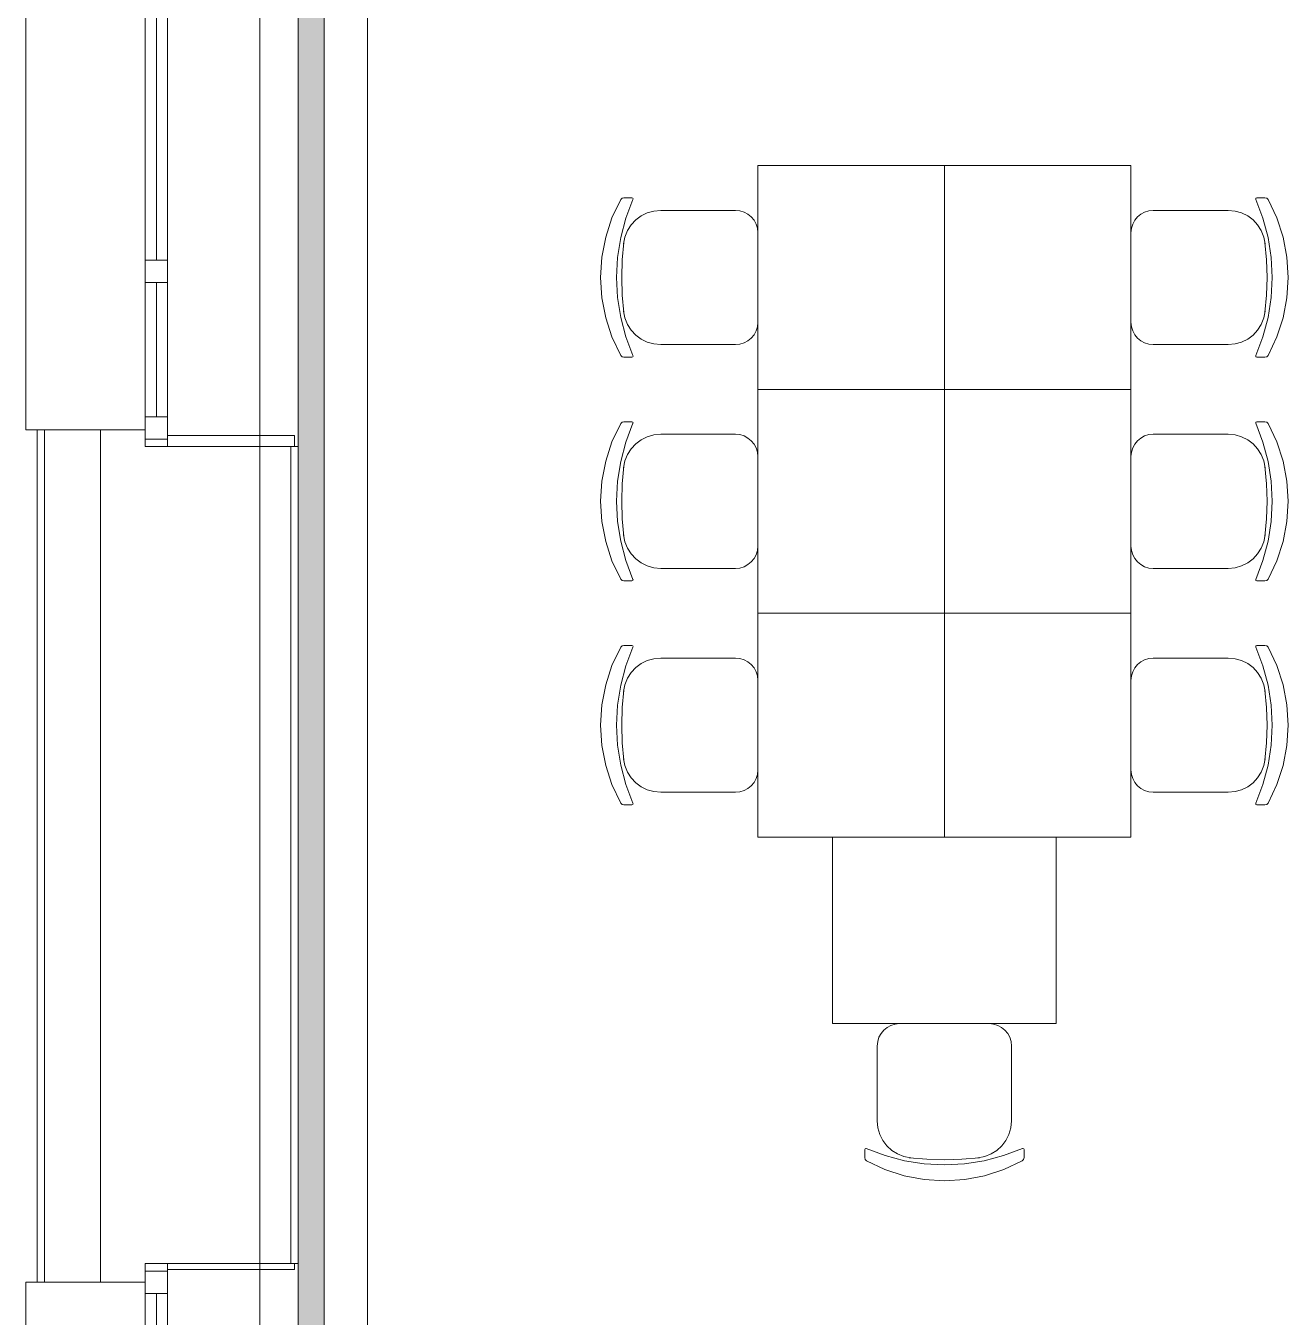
# Model space of a CAD drawing. Header units: millimetres. Extents: x 0 to 1189, y 0 to 841.
# Drawn here: x 232.4 to 266.23, y 521.32 to 555.93 of the extents above; entities that cross this region are included whole.
import ezdxf

# ---------------------------------------------------------------- set-up
doc = ezdxf.new("R2010")
doc.units = ezdxf.units.MM

msp = doc.modelspace()

# ---------------------------------------------------------------- hatches: boundary and pattern name
at = {"true_color": 0xf1d696}
h = msp.add_hatch(color=41, dxfattribs=at)
h.dxf.hatch_style = 2
h.paths.add_polyline_path([(240.398367, 501.438537), (239.698366, 501.438537), (239.698366, 652.209767), (240.398367, 652.202767)])

# ---------------------------------------------------------------- linework, layer by layer
at = {"color": 7, "lineweight": 0}
for points in [[(238.672365, 237.695134), (238.672365, 729.022884)], [(238.672365, 237.695134), (238.672365, 729.022884)], [(241.560369, 500.798536), (241.560369, 652.562768)], [(239.698366, 652.209767), (239.698366, 501.438537)], [(240.398367, 501.438537), (240.398367, 652.202767)], [(232.398355, 545.104603), (232.398355, 562.104629)], [(235.59836, 549.65461), (235.59836, 557.554623)], [(235.89836, 549.65461), (235.89836, 557.554623)], [(236.198361, 557.554623), (236.198361, 549.65461)], [(235.59836, 549.65461), (236.198361, 549.65461)], [(235.59836, 549.05461), (235.59836, 549.65461)], [(235.59836, 549.65461), (235.59836, 549.05461)], [(236.198361, 549.65461), (236.198361, 549.05461)], [(236.198361, 549.05461), (236.198361, 549.65461)], [(236.198361, 549.05461), (235.59836, 549.05461)], [(235.59836, 545.454604), (235.59836, 549.05461)], [(235.89836, 545.454604), (235.89836, 549.05461)], [(236.198361, 549.05461), (236.198361, 545.454604)], [(235.59836, 545.454604), (236.198361, 545.454604)], [(235.59836, 544.654603), (235.59836, 545.454604)], [(235.59836, 545.454604), (235.59836, 544.654603)], [(236.198361, 545.454604), (236.198361, 544.654603)], [(236.198361, 544.654603), (236.198361, 545.454604)], [(232.698356, 545.104603), (232.398355, 545.104603)], [(232.698356, 545.104603), (232.698356, 522.254569)], [(234.398358, 545.104603), (232.698356, 545.104603)], [(232.898356, 545.104603), (232.898356, 544.904603)], [(232.898356, 544.904603), (232.898356, 522.254569)], [(234.398358, 545.104603), (234.398358, 522.254569)], [(235.59836, 545.104603), (234.398358, 545.104603)], [(236.198361, 544.854603), (235.59836, 544.854603)], [(236.198361, 544.954603), (239.598366, 544.954603)], [(239.598366, 544.954603), (239.598366, 544.654603)], [(236.198361, 544.654603), (235.59836, 544.654603)], [(235.59836, 544.654603), (236.198361, 544.654603)], [(239.498366, 544.654603), (236.198361, 544.654603)], [(239.498366, 522.754569), (239.498366, 544.654603)], [(239.698366, 544.654603), (239.498366, 544.654603)], [(239.698366, 522.754569), (239.698366, 544.654603)], [(236.198361, 522.754569), (235.59836, 522.754569)], [(235.59836, 522.754569), (235.59836, 521.954568)], [(235.59836, 522.754569), (235.59836, 521.954568)], [(236.198361, 522.754569), (235.59836, 522.754569)], [(236.198361, 522.754569), (239.498366, 522.754569)], [(236.198361, 521.954568), (236.198361, 522.754569)], [(236.198361, 521.954568), (236.198361, 522.754569)], [(239.498366, 522.754569), (239.698366, 522.754569)], [(239.598366, 522.754569), (239.598366, 522.591569)], [(236.198361, 522.554569), (235.59836, 522.554569)], [(239.598366, 522.591569), (236.198361, 522.591569)], [(232.398355, 505.904544), (232.398355, 522.254569)], [(232.398355, 522.254569), (232.698356, 522.254569)], [(232.698356, 522.254569), (234.398358, 522.254569)], [(234.398358, 522.254569), (235.59836, 522.254569)], [(235.59836, 521.954568), (236.198361, 521.954568)], [(235.59836, 518.354563), (235.59836, 521.954568)], [(235.89836, 518.354563), (235.89836, 521.954568)], [(236.198361, 521.954568), (236.198361, 518.354563)]]:
    msp.add_lwpolyline(points, dxfattribs=at)
at = {"color": 253, "lineweight": 0, "true_color": 0x999999}
for points in [[(252.018385, 552.185614), (252.018385, 546.185605)], [(257.018393, 552.185614), (252.018385, 552.185614)], [(257.018393, 546.185605), (257.018393, 552.185614)], [(257.018393, 552.185614), (262.0184, 552.185614)], [(257.018393, 546.185605), (257.018393, 552.185614)], [(262.0184, 552.185614), (262.0184, 546.185605)], [(248.343379, 547.098607), (248.10966, 547.591639), (247.940629, 548.108108), (247.837972, 548.641828), (247.803379, 549.18661), (247.837972, 549.73097), (247.940629, 550.264736), (248.10966, 550.78144), (248.343379, 551.274613)], [(248.343379, 547.098607), (248.10966, 547.591639), (247.940629, 548.108108), (247.837972, 548.641828), (247.803379, 549.18661), (247.837972, 549.73097), (247.940629, 550.264736), (248.10966, 550.78144), (248.343379, 551.274613)], [(248.67238, 547.094607), (248.481864, 547.598248), (248.344504, 548.117733), (248.261332, 548.648656), (248.233379, 549.18661), (248.261332, 549.724407), (248.344504, 550.254986), (248.481864, 550.774128), (248.67238, 551.277613)], [(248.67238, 547.094607), (248.481864, 547.598248), (248.344504, 548.117733), (248.261332, 548.648656), (248.233379, 549.18661), (248.261332, 549.724407), (248.344504, 550.254986), (248.481864, 550.774128), (248.67238, 551.277613)], [(248.343379, 551.274613), (248.380254, 551.308988), (248.42838, 551.321613)], [(248.343379, 551.274613), (248.380254, 551.308988), (248.42838, 551.321613)], [(248.42838, 551.321613), (248.64538, 551.321613)], [(248.42838, 551.321613), (248.64538, 551.321613)], [(248.64538, 551.321613), (248.666755, 551.312613), (248.67538, 551.291613), (248.67238, 551.277613)], [(248.64538, 551.321613), (248.666755, 551.312613), (248.67538, 551.291613), (248.67238, 551.277613)], [(265.365405, 551.277613), (265.362405, 551.291613), (265.37103, 551.312613), (265.392405, 551.321613)], [(265.365405, 551.277613), (265.362405, 551.291613), (265.37103, 551.312613), (265.392405, 551.321613)], [(265.365405, 551.277613), (265.555765, 550.774128), (265.692781, 550.254986), (265.775609, 549.724407), (265.803406, 549.18661), (265.775609, 548.648656), (265.692781, 548.117733), (265.555765, 547.598248), (265.365405, 547.094607)], [(265.365405, 551.277613), (265.555765, 550.774128), (265.692781, 550.254986), (265.775609, 549.724407), (265.803406, 549.18661), (265.775609, 548.648656), (265.692781, 548.117733), (265.555765, 547.598248), (265.365405, 547.094607)], [(265.608406, 551.321613), (265.392405, 551.321613)], [(265.608406, 551.321613), (265.392405, 551.321613)], [(265.608406, 551.321613), (265.657281, 551.308988), (265.693406, 551.274613)], [(265.608406, 551.321613), (265.657281, 551.308988), (265.693406, 551.274613)], [(265.693406, 551.274613), (265.927125, 550.78144), (266.096157, 550.264736), (266.198813, 549.73097), (266.233407, 549.18661), (266.198813, 548.641828), (266.096157, 548.108108), (265.927125, 547.591639), (265.693406, 547.098607)], [(265.693406, 551.274613), (265.927125, 550.78144), (266.096157, 550.264736), (266.198813, 549.73097), (266.233407, 549.18661), (266.198813, 548.641828), (266.096157, 548.108108), (265.927125, 547.591639), (265.693406, 547.098607)], [(248.42038, 550.086611), (248.457022, 550.271996), (248.525645, 550.442815), (248.622792, 550.595938), (248.745005, 550.728237), (248.888828, 550.836583), (249.050802, 550.917847), (249.227473, 550.9689), (249.415381, 550.986612)], [(248.42038, 550.086611), (248.457022, 550.271996), (248.525645, 550.442815), (248.622792, 550.595938), (248.745005, 550.728237), (248.888828, 550.836583), (249.050802, 550.917847), (249.227473, 550.9689), (249.415381, 550.986612)], [(251.418384, 550.986612), (249.415381, 550.986612)], [(251.418384, 550.986612), (249.415381, 550.986612)], [(251.418384, 550.986612), (251.539486, 550.974407), (251.652197, 550.939409), (251.754127, 550.884044), (251.842885, 550.810737), (251.91608, 550.721915), (251.971322, 550.620003), (252.006221, 550.507426), (252.018385, 550.386612)], [(251.418384, 550.986612), (251.539486, 550.974407), (251.652197, 550.939409), (251.754127, 550.884044), (251.842885, 550.810737), (251.91608, 550.721915), (251.971322, 550.620003), (252.006221, 550.507426), (252.018385, 550.386612)], [(262.0184, 550.386612), (262.030605, 550.507426), (262.065604, 550.620003), (262.120969, 550.721915), (262.194276, 550.810737), (262.283098, 550.884044), (262.38501, 550.939409), (262.497587, 550.974407), (262.618401, 550.986612)], [(262.0184, 550.386612), (262.030605, 550.507426), (262.065604, 550.620003), (262.120969, 550.721915), (262.194276, 550.810737), (262.283098, 550.884044), (262.38501, 550.939409), (262.497587, 550.974407), (262.618401, 550.986612)], [(262.618401, 550.986612), (264.621404, 550.986612)], [(262.618401, 550.986612), (264.621404, 550.986612)], [(264.621404, 550.986612), (264.809641, 550.9689), (264.986545, 550.917847), (265.148661, 550.836583), (265.29253, 550.728237), (265.414697, 550.595938), (265.511703, 550.442815), (265.580091, 550.271996), (265.616406, 550.086611)], [(264.621404, 550.986612), (264.809641, 550.9689), (264.986545, 550.917847), (265.148661, 550.836583), (265.29253, 550.728237), (265.414697, 550.595938), (265.511703, 550.442815), (265.580091, 550.271996), (265.616406, 550.086611)], [(252.018385, 547.984608), (252.018385, 550.386612)], [(252.018385, 547.984608), (252.018385, 550.386612)], [(262.0184, 547.984608), (262.0184, 550.386612)], [(262.0184, 547.984608), (262.0184, 550.386612)], [(248.42538, 548.245608), (248.384004, 548.714984), (248.370379, 549.18661), (248.384004, 549.65786), (248.42538, 550.127611)], [(248.42538, 548.245608), (248.384004, 548.714984), (248.370379, 549.18661), (248.384004, 549.65786), (248.42538, 550.127611)], [(265.611406, 550.127611), (265.653281, 549.65786), (265.667406, 549.18661), (265.653281, 548.714984), (265.611406, 548.245608)], [(265.611406, 550.127611), (265.653281, 549.65786), (265.667406, 549.18661), (265.653281, 548.714984), (265.611406, 548.245608)], [(249.415381, 547.386607), (249.227473, 547.40432), (249.050802, 547.455373), (248.888828, 547.536637), (248.745005, 547.644982), (248.622792, 547.777281), (248.525645, 547.930405), (248.457022, 548.101223), (248.42038, 548.286608)], [(249.415381, 547.386607), (249.227473, 547.40432), (249.050802, 547.455373), (248.888828, 547.536637), (248.745005, 547.644982), (248.622792, 547.777281), (248.525645, 547.930405), (248.457022, 548.101223), (248.42038, 548.286608)], [(252.018385, 547.986608), (252.006221, 547.865506), (251.971322, 547.752795), (251.91608, 547.650865), (251.842885, 547.562107), (251.754127, 547.488912), (251.652197, 547.43367), (251.539486, 547.398771), (251.418384, 547.386607)], [(252.018385, 547.986608), (252.006221, 547.865506), (251.971322, 547.752795), (251.91608, 547.650865), (251.842885, 547.562107), (251.754127, 547.488912), (251.652197, 547.43367), (251.539486, 547.398771), (251.418384, 547.386607)], [(262.618401, 547.386607), (262.497587, 547.398771), (262.38501, 547.43367), (262.283098, 547.488912), (262.194276, 547.562107), (262.120969, 547.650865), (262.065604, 547.752795), (262.030605, 547.865506), (262.0184, 547.986608)], [(262.618401, 547.386607), (262.497587, 547.398771), (262.38501, 547.43367), (262.283098, 547.488912), (262.194276, 547.562107), (262.120969, 547.650865), (262.065604, 547.752795), (262.030605, 547.865506), (262.0184, 547.986608)], [(265.616406, 548.286608), (265.580091, 548.101223), (265.511703, 547.930405), (265.414697, 547.777281), (265.29253, 547.644982), (265.148661, 547.536637), (264.986545, 547.455373), (264.809641, 547.40432), (264.621404, 547.386607)], [(265.616406, 548.286608), (265.580091, 548.101223), (265.511703, 547.930405), (265.414697, 547.777281), (265.29253, 547.644982), (265.148661, 547.536637), (264.986545, 547.455373), (264.809641, 547.40432), (264.621404, 547.386607)], [(251.418384, 547.386607), (249.415381, 547.386607)], [(251.418384, 547.386607), (249.415381, 547.386607)], [(262.618401, 547.386607), (264.621404, 547.386607)], [(262.618401, 547.386607), (264.621404, 547.386607)], [(248.42838, 547.051606), (248.380254, 547.064231), (248.343379, 547.098607)], [(248.42838, 547.051606), (248.380254, 547.064231), (248.343379, 547.098607)], [(248.42838, 547.051606), (248.64538, 547.051606)], [(248.42838, 547.051606), (248.64538, 547.051606)], [(248.67238, 547.094607), (248.67538, 547.081607), (248.666755, 547.060231), (248.64538, 547.051606)], [(248.67238, 547.094607), (248.67538, 547.081607), (248.666755, 547.060231), (248.64538, 547.051606)], [(265.392405, 547.051606), (265.37103, 547.060231), (265.362405, 547.081607), (265.365405, 547.094607)], [(265.392405, 547.051606), (265.37103, 547.060231), (265.362405, 547.081607), (265.365405, 547.094607)], [(265.608406, 547.051606), (265.392405, 547.051606)], [(265.608406, 547.051606), (265.392405, 547.051606)], [(265.693406, 547.098607), (265.657281, 547.064231), (265.608406, 547.051606)], [(265.693406, 547.098607), (265.657281, 547.064231), (265.608406, 547.051606)], [(252.018385, 546.185605), (252.018385, 540.185596)], [(257.018393, 546.185605), (252.018385, 546.185605)], [(252.018385, 546.185605), (257.018393, 546.185605)], [(257.018393, 540.185596), (257.018393, 546.185605)], [(257.018393, 546.185605), (262.0184, 546.185605)], [(262.0184, 546.185605), (257.018393, 546.185605)], [(257.018393, 540.185596), (257.018393, 546.185605)], [(262.0184, 546.185605), (262.0184, 540.185596)], [(248.343379, 541.098597), (248.10966, 541.591629), (247.940629, 542.108099), (247.837972, 542.641818), (247.803379, 543.186601), (247.837972, 543.730961), (247.940629, 544.264727), (248.10966, 544.781431), (248.343379, 545.274604)], [(248.343379, 541.098597), (248.10966, 541.591629), (247.940629, 542.108099), (247.837972, 542.641818), (247.803379, 543.186601), (247.837972, 543.730961), (247.940629, 544.264727), (248.10966, 544.781431), (248.343379, 545.274604)], [(248.67238, 541.094597), (248.481864, 541.598239), (248.344504, 542.117724), (248.261332, 542.648647), (248.233379, 543.186601), (248.261332, 543.724398), (248.344504, 544.254977), (248.481864, 544.774119), (248.67238, 545.277604)], [(248.67238, 541.094597), (248.481864, 541.598239), (248.344504, 542.117724), (248.261332, 542.648647), (248.233379, 543.186601), (248.261332, 543.724398), (248.344504, 544.254977), (248.481864, 544.774119), (248.67238, 545.277604)], [(248.343379, 545.274604), (248.380254, 545.308979), (248.42838, 545.321604)], [(248.343379, 545.274604), (248.380254, 545.308979), (248.42838, 545.321604)], [(248.42838, 545.321604), (248.64538, 545.321604)], [(248.42838, 545.321604), (248.64538, 545.321604)], [(248.64538, 545.321604), (248.666755, 545.312604), (248.67538, 545.291604), (248.67238, 545.277604)], [(248.64538, 545.321604), (248.666755, 545.312604), (248.67538, 545.291604), (248.67238, 545.277604)], [(265.365405, 545.277604), (265.362405, 545.291604), (265.37103, 545.312604), (265.392405, 545.321604)], [(265.365405, 545.277604), (265.362405, 545.291604), (265.37103, 545.312604), (265.392405, 545.321604)], [(265.365405, 545.277604), (265.555765, 544.774119), (265.692781, 544.254977), (265.775609, 543.724398), (265.803406, 543.186601), (265.775609, 542.648647), (265.692781, 542.117724), (265.555765, 541.598239), (265.365405, 541.094597)], [(265.365405, 545.277604), (265.555765, 544.774119), (265.692781, 544.254977), (265.775609, 543.724398), (265.803406, 543.186601), (265.775609, 542.648647), (265.692781, 542.117724), (265.555765, 541.598239), (265.365405, 541.094597)], [(265.608406, 545.321604), (265.392405, 545.321604)], [(265.608406, 545.321604), (265.392405, 545.321604)], [(265.608406, 545.321604), (265.657281, 545.308979), (265.693406, 545.274604)], [(265.608406, 545.321604), (265.657281, 545.308979), (265.693406, 545.274604)], [(265.693406, 545.274604), (265.927125, 544.781431), (266.096157, 544.264727), (266.198813, 543.730961), (266.233407, 543.186601), (266.198813, 542.641818), (266.096157, 542.108099), (265.927125, 541.591629), (265.693406, 541.098597)], [(265.693406, 545.274604), (265.927125, 544.781431), (266.096157, 544.264727), (266.198813, 543.730961), (266.233407, 543.186601), (266.198813, 542.641818), (266.096157, 542.108099), (265.927125, 541.591629), (265.693406, 541.098597)], [(248.42038, 544.086602), (248.457022, 544.271987), (248.525645, 544.442806), (248.622792, 544.595929), (248.745005, 544.728228), (248.888828, 544.836574), (249.050802, 544.917838), (249.227473, 544.96889), (249.415381, 544.986603)], [(248.42038, 544.086602), (248.457022, 544.271987), (248.525645, 544.442806), (248.622792, 544.595929), (248.745005, 544.728228), (248.888828, 544.836574), (249.050802, 544.917838), (249.227473, 544.96889), (249.415381, 544.986603)], [(251.418384, 544.986603), (249.415381, 544.986603)], [(251.418384, 544.986603), (249.415381, 544.986603)], [(251.418384, 544.986603), (251.539486, 544.974398), (251.652197, 544.9394), (251.754127, 544.884035), (251.842885, 544.810728), (251.91608, 544.721906), (251.971322, 544.619993), (252.006221, 544.507417), (252.018385, 544.386602)], [(251.418384, 544.986603), (251.539486, 544.974398), (251.652197, 544.9394), (251.754127, 544.884035), (251.842885, 544.810728), (251.91608, 544.721906), (251.971322, 544.619993), (252.006221, 544.507417), (252.018385, 544.386602)], [(262.0184, 544.386602), (262.030605, 544.507417), (262.065604, 544.619993), (262.120969, 544.721906), (262.194276, 544.810728), (262.283098, 544.884035), (262.38501, 544.9394), (262.497587, 544.974398), (262.618401, 544.986603)], [(262.0184, 544.386602), (262.030605, 544.507417), (262.065604, 544.619993), (262.120969, 544.721906), (262.194276, 544.810728), (262.283098, 544.884035), (262.38501, 544.9394), (262.497587, 544.974398), (262.618401, 544.986603)], [(262.618401, 544.986603), (264.621404, 544.986603)], [(262.618401, 544.986603), (264.621404, 544.986603)], [(264.621404, 544.986603), (264.809641, 544.96889), (264.986545, 544.917838), (265.148661, 544.836574), (265.29253, 544.728228), (265.414697, 544.595929), (265.511703, 544.442806), (265.580091, 544.271987), (265.616406, 544.086602)], [(264.621404, 544.986603), (264.809641, 544.96889), (264.986545, 544.917838), (265.148661, 544.836574), (265.29253, 544.728228), (265.414697, 544.595929), (265.511703, 544.442806), (265.580091, 544.271987), (265.616406, 544.086602)], [(252.018385, 541.984599), (252.018385, 544.386602)], [(252.018385, 541.984599), (252.018385, 544.386602)], [(262.0184, 541.984599), (262.0184, 544.386602)], [(262.0184, 541.984599), (262.0184, 544.386602)], [(248.42538, 542.245599), (248.384004, 542.714975), (248.370379, 543.186601), (248.384004, 543.657851), (248.42538, 544.127602)], [(248.42538, 542.245599), (248.384004, 542.714975), (248.370379, 543.186601), (248.384004, 543.657851), (248.42538, 544.127602)], [(265.611406, 544.127602), (265.653281, 543.657851), (265.667406, 543.186601), (265.653281, 542.714975), (265.611406, 542.245599)], [(265.611406, 544.127602), (265.653281, 543.657851), (265.667406, 543.186601), (265.653281, 542.714975), (265.611406, 542.245599)], [(249.415381, 541.386598), (249.227473, 541.404311), (249.050802, 541.455364), (248.888828, 541.536627), (248.745005, 541.644973), (248.622792, 541.777272), (248.525645, 541.930396), (248.457022, 542.101214), (248.42038, 542.286599)], [(249.415381, 541.386598), (249.227473, 541.404311), (249.050802, 541.455364), (248.888828, 541.536627), (248.745005, 541.644973), (248.622792, 541.777272), (248.525645, 541.930396), (248.457022, 542.101214), (248.42038, 542.286599)], [(265.616406, 542.286599), (265.580091, 542.101214), (265.511703, 541.930396), (265.414697, 541.777272), (265.29253, 541.644973), (265.148661, 541.536627), (264.986545, 541.455364), (264.809641, 541.404311), (264.621404, 541.386598)], [(265.616406, 542.286599), (265.580091, 542.101214), (265.511703, 541.930396), (265.414697, 541.777272), (265.29253, 541.644973), (265.148661, 541.536627), (264.986545, 541.455364), (264.809641, 541.404311), (264.621404, 541.386598)], [(252.018385, 541.986599), (252.006221, 541.865497), (251.971322, 541.752786), (251.91608, 541.650856), (251.842885, 541.562098), (251.754127, 541.488903), (251.652197, 541.43366), (251.539486, 541.398762), (251.418384, 541.386598)], [(252.018385, 541.986599), (252.006221, 541.865497), (251.971322, 541.752786), (251.91608, 541.650856), (251.842885, 541.562098), (251.754127, 541.488903), (251.652197, 541.43366), (251.539486, 541.398762), (251.418384, 541.386598)], [(262.618401, 541.386598), (262.497587, 541.398762), (262.38501, 541.43366), (262.283098, 541.488903), (262.194276, 541.562098), (262.120969, 541.650856), (262.065604, 541.752786), (262.030605, 541.865497), (262.0184, 541.986599)], [(262.618401, 541.386598), (262.497587, 541.398762), (262.38501, 541.43366), (262.283098, 541.488903), (262.194276, 541.562098), (262.120969, 541.650856), (262.065604, 541.752786), (262.030605, 541.865497), (262.0184, 541.986599)], [(251.418384, 541.386598), (249.415381, 541.386598)], [(251.418384, 541.386598), (249.415381, 541.386598)], [(262.618401, 541.386598), (264.621404, 541.386598)], [(262.618401, 541.386598), (264.621404, 541.386598)], [(248.42838, 541.051597), (248.380254, 541.064222), (248.343379, 541.098597)], [(248.42838, 541.051597), (248.380254, 541.064222), (248.343379, 541.098597)], [(248.42838, 541.051597), (248.64538, 541.051597)], [(248.42838, 541.051597), (248.64538, 541.051597)], [(248.67238, 541.094597), (248.67538, 541.081597), (248.666755, 541.060222), (248.64538, 541.051597)], [(248.67238, 541.094597), (248.67538, 541.081597), (248.666755, 541.060222), (248.64538, 541.051597)], [(265.392405, 541.051597), (265.37103, 541.060222), (265.362405, 541.081597), (265.365405, 541.094597)], [(265.392405, 541.051597), (265.37103, 541.060222), (265.362405, 541.081597), (265.365405, 541.094597)], [(265.608406, 541.051597), (265.392405, 541.051597)], [(265.608406, 541.051597), (265.392405, 541.051597)], [(265.693406, 541.098597), (265.657281, 541.064222), (265.608406, 541.051597)], [(265.693406, 541.098597), (265.657281, 541.064222), (265.608406, 541.051597)], [(252.018385, 540.185596), (252.018385, 534.185587)], [(257.018393, 540.185596), (252.018385, 540.185596)], [(252.018385, 540.185596), (257.018393, 540.185596)], [(257.018393, 534.185587), (257.018393, 540.185596)], [(257.018393, 540.185596), (262.0184, 540.185596)], [(262.0184, 540.185596), (257.018393, 540.185596)], [(257.018393, 534.185587), (257.018393, 540.185596)], [(262.0184, 540.185596), (262.0184, 534.185587)], [(248.343379, 539.274595), (248.380254, 539.30897), (248.42838, 539.321595)], [(248.343379, 539.274595), (248.380254, 539.30897), (248.42838, 539.321595)], [(248.42838, 539.321595), (248.64538, 539.321595)], [(248.42838, 539.321595), (248.64538, 539.321595)], [(248.64538, 539.321595), (248.666755, 539.312595), (248.67538, 539.291595), (248.67238, 539.277595)], [(248.64538, 539.321595), (248.666755, 539.312595), (248.67538, 539.291595), (248.67238, 539.277595)], [(265.365405, 539.277595), (265.362405, 539.291595), (265.37103, 539.312595), (265.392405, 539.321595)], [(265.365405, 539.277595), (265.362405, 539.291595), (265.37103, 539.312595), (265.392405, 539.321595)], [(265.608406, 539.321595), (265.392405, 539.321595)], [(265.608406, 539.321595), (265.392405, 539.321595)], [(265.608406, 539.321595), (265.657281, 539.30897), (265.693406, 539.274595)], [(265.608406, 539.321595), (265.657281, 539.30897), (265.693406, 539.274595)], [(248.343379, 535.098588), (248.10966, 535.59162), (247.940629, 536.10809), (247.837972, 536.641809), (247.803379, 537.186591), (247.837972, 537.730952), (247.940629, 538.264718), (248.10966, 538.781422), (248.343379, 539.274595)], [(248.343379, 535.098588), (248.10966, 535.59162), (247.940629, 536.10809), (247.837972, 536.641809), (247.803379, 537.186591), (247.837972, 537.730952), (247.940629, 538.264718), (248.10966, 538.781422), (248.343379, 539.274595)], [(248.67238, 535.094588), (248.481864, 535.59823), (248.344504, 536.117715), (248.261332, 536.648637), (248.233379, 537.186591), (248.261332, 537.724389), (248.344504, 538.254968), (248.481864, 538.774109), (248.67238, 539.277595)], [(248.67238, 535.094588), (248.481864, 535.59823), (248.344504, 536.117715), (248.261332, 536.648637), (248.233379, 537.186591), (248.261332, 537.724389), (248.344504, 538.254968), (248.481864, 538.774109), (248.67238, 539.277595)], [(248.42038, 538.086593), (248.457022, 538.271978), (248.525645, 538.442796), (248.622792, 538.59592), (248.745005, 538.728219), (248.888828, 538.836565), (249.050802, 538.917828), (249.227473, 538.968881), (249.415381, 538.986594)], [(248.42038, 538.086593), (248.457022, 538.271978), (248.525645, 538.442796), (248.622792, 538.59592), (248.745005, 538.728219), (248.888828, 538.836565), (249.050802, 538.917828), (249.227473, 538.968881), (249.415381, 538.986594)], [(251.418384, 538.986594), (249.415381, 538.986594)], [(251.418384, 538.986594), (249.415381, 538.986594)], [(251.418384, 538.986594), (251.539486, 538.974389), (251.652197, 538.939391), (251.754127, 538.884026), (251.842885, 538.810719), (251.91608, 538.721896), (251.971322, 538.619984), (252.006221, 538.507408), (252.018385, 538.386593)], [(251.418384, 538.986594), (251.539486, 538.974389), (251.652197, 538.939391), (251.754127, 538.884026), (251.842885, 538.810719), (251.91608, 538.721896), (251.971322, 538.619984), (252.006221, 538.507408), (252.018385, 538.386593)], [(262.0184, 538.386593), (262.030605, 538.507408), (262.065604, 538.619984), (262.120969, 538.721896), (262.194276, 538.810719), (262.283098, 538.884026), (262.38501, 538.939391), (262.497587, 538.974389), (262.618401, 538.986594)], [(262.0184, 538.386593), (262.030605, 538.507408), (262.065604, 538.619984), (262.120969, 538.721896), (262.194276, 538.810719), (262.283098, 538.884026), (262.38501, 538.939391), (262.497587, 538.974389), (262.618401, 538.986594)], [(262.618401, 538.986594), (264.621404, 538.986594)], [(262.618401, 538.986594), (264.621404, 538.986594)], [(264.621404, 538.986594), (264.809641, 538.968881), (264.986545, 538.917828), (265.148661, 538.836565), (265.29253, 538.728219), (265.414697, 538.59592), (265.511703, 538.442796), (265.580091, 538.271978), (265.616406, 538.086593)], [(264.621404, 538.986594), (264.809641, 538.968881), (264.986545, 538.917828), (265.148661, 538.836565), (265.29253, 538.728219), (265.414697, 538.59592), (265.511703, 538.442796), (265.580091, 538.271978), (265.616406, 538.086593)], [(265.365405, 539.277595), (265.555765, 538.774109), (265.692781, 538.254968), (265.775609, 537.724389), (265.803406, 537.186591), (265.775609, 536.648637), (265.692781, 536.117715), (265.555765, 535.59823), (265.365405, 535.094588)], [(265.365405, 539.277595), (265.555765, 538.774109), (265.692781, 538.254968), (265.775609, 537.724389), (265.803406, 537.186591), (265.775609, 536.648637), (265.692781, 536.117715), (265.555765, 535.59823), (265.365405, 535.094588)], [(265.693406, 539.274595), (265.927125, 538.781422), (266.096157, 538.264718), (266.198813, 537.730952), (266.233407, 537.186591), (266.198813, 536.641809), (266.096157, 536.10809), (265.927125, 535.59162), (265.693406, 535.098588)], [(265.693406, 539.274595), (265.927125, 538.781422), (266.096157, 538.264718), (266.198813, 537.730952), (266.233407, 537.186591), (266.198813, 536.641809), (266.096157, 536.10809), (265.927125, 535.59162), (265.693406, 535.098588)], [(252.018385, 535.98459), (252.018385, 538.386593)], [(252.018385, 535.98459), (252.018385, 538.386593)], [(262.0184, 535.98459), (262.0184, 538.386593)], [(262.0184, 535.98459), (262.0184, 538.386593)], [(248.42538, 536.24559), (248.384004, 536.714966), (248.370379, 537.186591), (248.384004, 537.657842), (248.42538, 538.127593)], [(248.42538, 536.24559), (248.384004, 536.714966), (248.370379, 537.186591), (248.384004, 537.657842), (248.42538, 538.127593)], [(265.611406, 538.127593), (265.653281, 537.657842), (265.667406, 537.186591), (265.653281, 536.714966), (265.611406, 536.24559)], [(265.611406, 538.127593), (265.653281, 537.657842), (265.667406, 537.186591), (265.653281, 536.714966), (265.611406, 536.24559)], [(249.415381, 535.386589), (249.227473, 535.404302), (249.050802, 535.455354), (248.888828, 535.536618), (248.745005, 535.644964), (248.622792, 535.777263), (248.525645, 535.930386), (248.457022, 536.101205), (248.42038, 536.28659)], [(249.415381, 535.386589), (249.227473, 535.404302), (249.050802, 535.455354), (248.888828, 535.536618), (248.745005, 535.644964), (248.622792, 535.777263), (248.525645, 535.930386), (248.457022, 536.101205), (248.42038, 536.28659)], [(265.616406, 536.28659), (265.580091, 536.101205), (265.511703, 535.930386), (265.414697, 535.777263), (265.29253, 535.644964), (265.148661, 535.536618), (264.986545, 535.455354), (264.809641, 535.404302), (264.621404, 535.386589)], [(265.616406, 536.28659), (265.580091, 536.101205), (265.511703, 535.930386), (265.414697, 535.777263), (265.29253, 535.644964), (265.148661, 535.536618), (264.986545, 535.455354), (264.809641, 535.404302), (264.621404, 535.386589)], [(252.018385, 535.98659), (252.006221, 535.865488), (251.971322, 535.752777), (251.91608, 535.650847), (251.842885, 535.562089), (251.754127, 535.488893), (251.652197, 535.433651), (251.539486, 535.398753), (251.418384, 535.386589)], [(252.018385, 535.98659), (252.006221, 535.865488), (251.971322, 535.752777), (251.91608, 535.650847), (251.842885, 535.562089), (251.754127, 535.488893), (251.652197, 535.433651), (251.539486, 535.398753), (251.418384, 535.386589)], [(262.618401, 535.386589), (262.497587, 535.398753), (262.38501, 535.433651), (262.283098, 535.488893), (262.194276, 535.562089), (262.120969, 535.650847), (262.065604, 535.752777), (262.030605, 535.865488), (262.0184, 535.98659)], [(262.618401, 535.386589), (262.497587, 535.398753), (262.38501, 535.433651), (262.283098, 535.488893), (262.194276, 535.562089), (262.120969, 535.650847), (262.065604, 535.752777), (262.030605, 535.865488), (262.0184, 535.98659)], [(251.418384, 535.386589), (249.415381, 535.386589)], [(251.418384, 535.386589), (249.415381, 535.386589)], [(262.618401, 535.386589), (264.621404, 535.386589)], [(262.618401, 535.386589), (264.621404, 535.386589)], [(248.42838, 535.051588), (248.380254, 535.064213), (248.343379, 535.098588)], [(248.42838, 535.051588), (248.380254, 535.064213), (248.343379, 535.098588)], [(248.42838, 535.051588), (248.64538, 535.051588)], [(248.42838, 535.051588), (248.64538, 535.051588)], [(248.67238, 535.094588), (248.67538, 535.081588), (248.666755, 535.060213), (248.64538, 535.051588)], [(248.67238, 535.094588), (248.67538, 535.081588), (248.666755, 535.060213), (248.64538, 535.051588)], [(265.392405, 535.051588), (265.37103, 535.060213), (265.362405, 535.081588), (265.365405, 535.094588)], [(265.392405, 535.051588), (265.37103, 535.060213), (265.362405, 535.081588), (265.365405, 535.094588)], [(265.608406, 535.051588), (265.392405, 535.051588)], [(265.608406, 535.051588), (265.392405, 535.051588)], [(265.693406, 535.098588), (265.657281, 535.064213), (265.608406, 535.051588)], [(265.693406, 535.098588), (265.657281, 535.064213), (265.608406, 535.051588)], [(252.018385, 534.185587), (257.018393, 534.185587)], [(260.018397, 534.185587), (254.018388, 534.185587)], [(254.018388, 534.185587), (254.018388, 529.185579)], [(262.0184, 534.185587), (257.018393, 534.185587)], [(260.018397, 529.185579), (260.018397, 534.185587)], [(254.018388, 529.185579), (260.018397, 529.185579)], [(255.21839, 528.585578), (255.230554, 528.706393), (255.265452, 528.818969), (255.320695, 528.920882), (255.39389, 529.009704), (255.482648, 529.083011), (255.584578, 529.138376), (255.697289, 529.173374), (255.818391, 529.185579)], [(255.21839, 528.585578), (255.230554, 528.706393), (255.265452, 528.818969), (255.320695, 528.920882), (255.39389, 529.009704), (255.482648, 529.083011), (255.584578, 529.138376), (255.697289, 529.173374), (255.818391, 529.185579)], [(258.219395, 529.185579), (255.818391, 529.185579)], [(258.219395, 529.185579), (255.818391, 529.185579)], [(258.218394, 529.185579), (258.339209, 529.173374), (258.451785, 529.138376), (258.553698, 529.083011), (258.64252, 529.009704), (258.715827, 528.920882), (258.771192, 528.818969), (258.80619, 528.706393), (258.818395, 528.585578)], [(258.218394, 529.185579), (258.339209, 529.173374), (258.451785, 529.138376), (258.553698, 529.083011), (258.64252, 529.009704), (258.715827, 528.920882), (258.771192, 528.818969), (258.80619, 528.706393), (258.818395, 528.585578)], [(255.21839, 528.585578), (255.21839, 526.582575)], [(255.21839, 528.585578), (255.21839, 526.582575)], [(258.818395, 528.585578), (258.818395, 526.582575)], [(258.818395, 528.585578), (258.818395, 526.582575)], [(256.118391, 525.587574), (255.933006, 525.623888), (255.762188, 525.692277), (255.609064, 525.789283), (255.476765, 525.911449), (255.368419, 526.055319), (255.287156, 526.217434), (255.236103, 526.394339), (255.21839, 526.582575)], [(256.118391, 525.587574), (255.933006, 525.623888), (255.762188, 525.692277), (255.609064, 525.789283), (255.476765, 525.911449), (255.368419, 526.055319), (255.287156, 526.217434), (255.236103, 526.394339), (255.21839, 526.582575)], [(258.818395, 526.582575), (258.800682, 526.394339), (258.74963, 526.217434), (258.668366, 526.055319), (258.56002, 525.911449), (258.427721, 525.789283), (258.274598, 525.692277), (258.103779, 525.623888), (257.918394, 525.587574)], [(258.818395, 526.582575), (258.800682, 526.394339), (258.74963, 526.217434), (258.668366, 526.055319), (258.56002, 525.911449), (258.427721, 525.789283), (258.274598, 525.692277), (258.103779, 525.623888), (257.918394, 525.587574)], [(254.883389, 525.812574), (254.892014, 525.833574), (254.913389, 525.842574), (254.926389, 525.839574)], [(254.883389, 525.812574), (254.892014, 525.833574), (254.913389, 525.842574), (254.926389, 525.839574)], [(254.883389, 525.595574), (254.883389, 525.812574)], [(254.883389, 525.595574), (254.883389, 525.812574)], [(259.110396, 525.839574), (258.606333, 525.648636), (258.086894, 525.511324), (257.556206, 525.428386), (257.018393, 525.400573), (256.480439, 525.428386), (255.949516, 525.511324), (255.430031, 525.648636), (254.926389, 525.839574)], [(259.110396, 525.839574), (258.606333, 525.648636), (258.086894, 525.511324), (257.556206, 525.428386), (257.018393, 525.400573), (256.480439, 525.428386), (255.949516, 525.511324), (255.430031, 525.648636), (254.926389, 525.839574)], [(259.110396, 525.839574), (259.123396, 525.842574), (259.144396, 525.833574), (259.153396, 525.812574)], [(259.110396, 525.839574), (259.123396, 525.842574), (259.144396, 525.833574), (259.153396, 525.812574)], [(259.153396, 525.595574), (259.153396, 525.812574)], [(259.153396, 525.595574), (259.153396, 525.812574)], [(254.930389, 525.510574), (254.896014, 525.547074), (254.883389, 525.595574)], [(254.930389, 525.510574), (254.896014, 525.547074), (254.883389, 525.595574)], [(259.106396, 525.510574), (258.613223, 525.276854), (258.096519, 525.107823), (257.562753, 525.005167), (257.018393, 524.970573), (256.473611, 525.005167), (255.939891, 525.107823), (255.423421, 525.276854), (254.930389, 525.510574)], [(259.106396, 525.510574), (258.613223, 525.276854), (258.096519, 525.107823), (257.562753, 525.005167), (257.018393, 524.970573), (256.473611, 525.005167), (255.939891, 525.107823), (255.423421, 525.276854), (254.930389, 525.510574)], [(257.959394, 525.592574), (257.489643, 525.550699), (257.018393, 525.536574), (256.546767, 525.550699), (256.077391, 525.592574)], [(257.959394, 525.592574), (257.489643, 525.550699), (257.018393, 525.536574), (256.546767, 525.550699), (256.077391, 525.592574)], [(259.153396, 525.595574), (259.140771, 525.547074), (259.106396, 525.510574)], [(259.153396, 525.595574), (259.140771, 525.547074), (259.106396, 525.510574)]]:
    msp.add_lwpolyline(points, dxfattribs=at)

doc.saveas('drawing.dxf')
